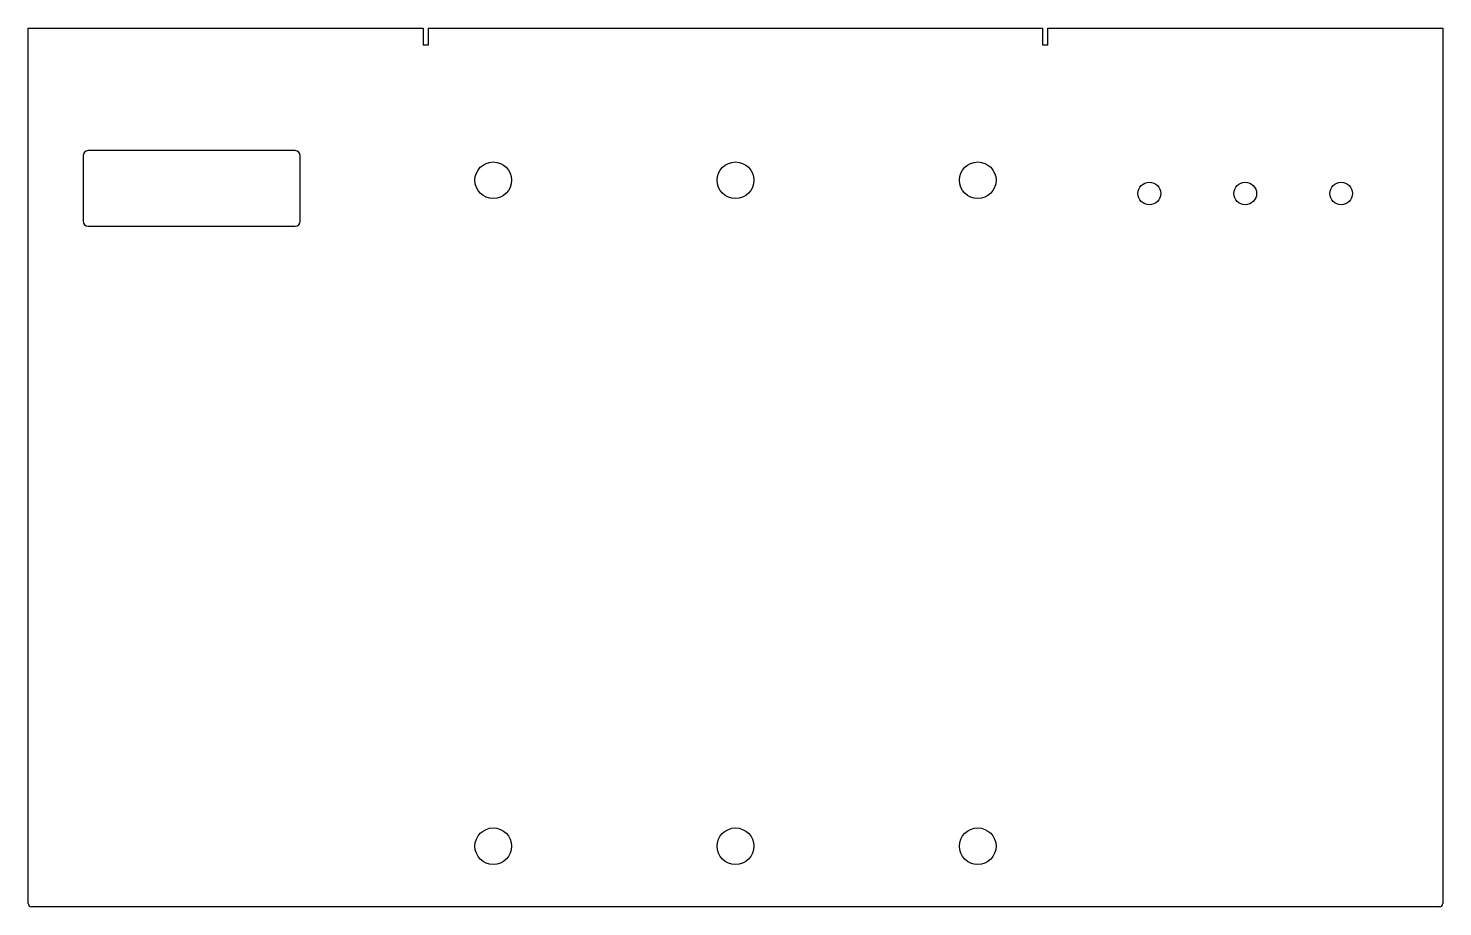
# Model space of a CAD drawing. Header units: inches. Extents: x -39 to 101, y 0 to 87.
import ezdxf

# ---------------------------------------------------------------- set-up
doc = ezdxf.new("R2010")
doc.units = ezdxf.units.IN
doc.header["$MEASUREMENT"] = 0

msp = doc.modelspace()

# ---------------------------------------------------------------- linework, layer by layer
at = {"color": 7, "linetype": 'Continuous', "lineweight": 25}
for p, q in [((-39.0625, 0.3125), (-39.0625, 87.0625)), ((-39.0625, 87.0625), (0.0625, 87.0625)), ((0.0625, 87.0625), (0.0625, 85.375)), ((0.5625, 87.0625), (0.5625, 85.375)), ((0.5625, 87.0625), (61.4375, 87.0625)), ((61.4375, 85.375), (61.4375, 87.0625)), ((61.9375, 85.375), (61.9375, 87.0625)), ((61.9375, 87.0625), (101.0625, 87.0625)), ((101.0625, 87.0625), (101.0625, 0.3125)), ((0.5625, 85.375), (0.0625, 85.375)), ((61.9375, 85.375), (61.4375, 85.375)), ((-33.625, 74.4375), (-33.625, 67.9375)), ((-12.625, 74.9375), (-33.125, 74.9375)), ((-12.125, 67.9375), (-12.125, 74.4375)), ((-33.125, 67.4375), (-12.625, 67.4375)), ((100.75, 0), (-38.75, 0))]:
    msp.add_line(p, q, dxfattribs=at)
for centre, radius in [((7, 72), 1.8125), ((31, 72), 1.8125), ((55, 72), 1.8125), ((72, 70.6875), 1.125), ((81.5, 70.6875), 1.125), ((91, 70.6875), 1.125), ((7, 6), 1.8125), ((31, 6), 1.8125), ((55, 6), 1.8125)]:
    msp.add_circle(centre, radius, dxfattribs=at)
for centre, radius, start, end in [((-33.125, 74.4375), 0.5, 90, 180), ((-12.625, 74.4375), 0.5, 0, 90), ((-33.125, 67.9375), 0.5, 180, 270), ((-12.625, 67.9375), 0.5, 270, 360), ((-38.75, 0.3125), 0.3125, 180, 270), ((100.75, 0.3125), 0.3125, 270, 0)]:
    msp.add_arc(centre, radius, start, end, dxfattribs=at)

doc.saveas('drawing.dxf')
